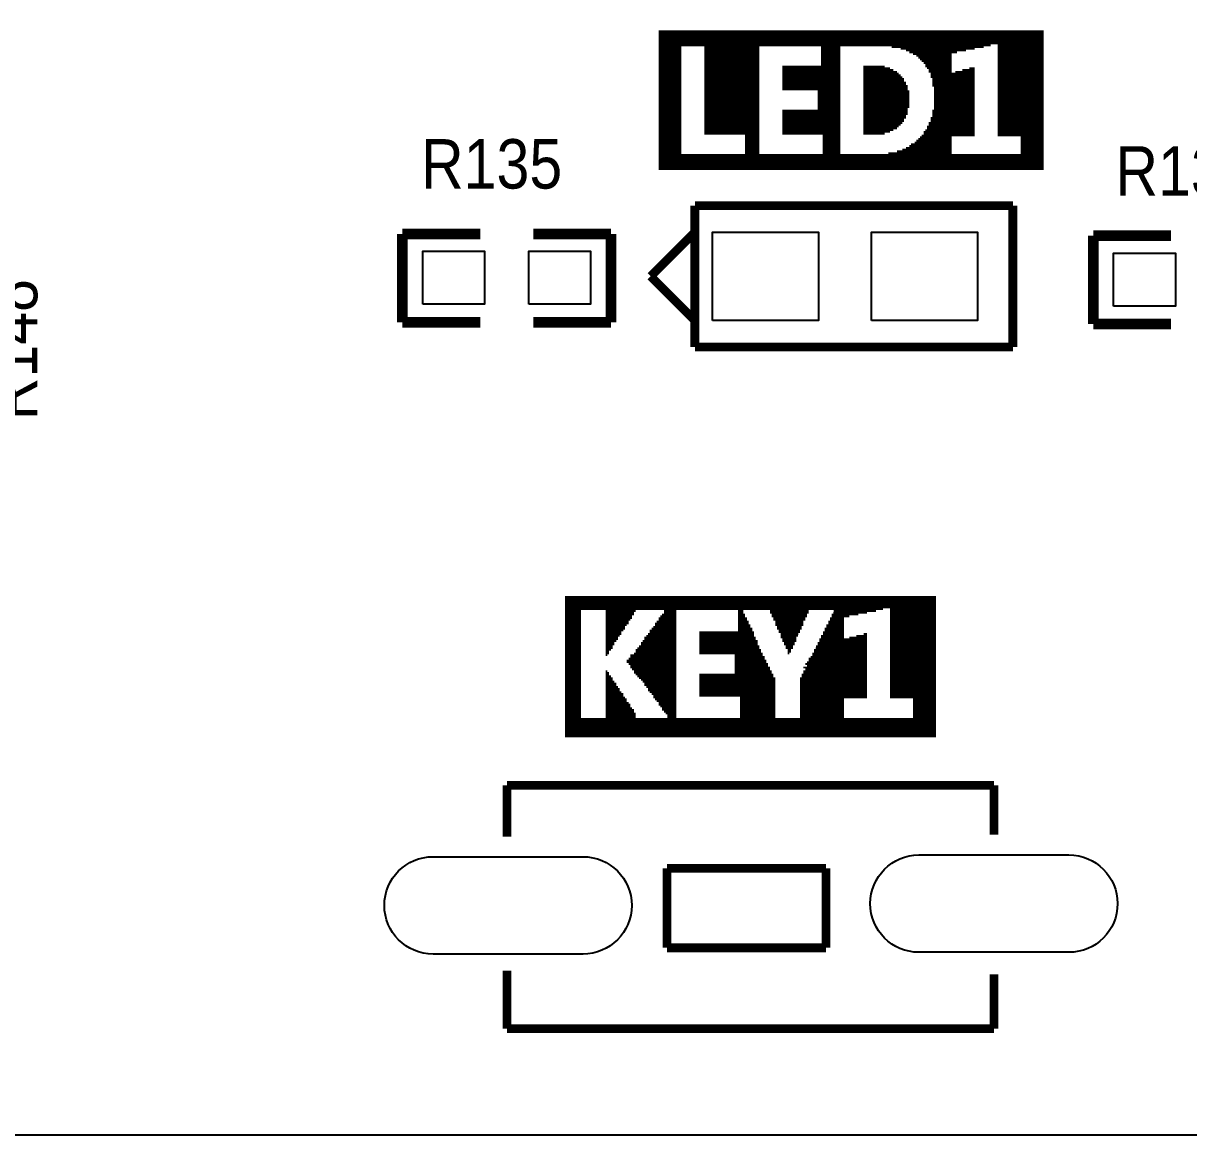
# Model space of a CAD drawing. Extents: x -1 to 188, y -4 to 106.
# Drawn here: x 110.88 to 127.63, y 8.23 to 24.21 of the extents above; entities that cross this region are included whole.
import ezdxf

# ---------------------------------------------------------------- set-up
doc = ezdxf.new("R2010")
doc.units = 0
for name, color, linetype in [('BG_OUTLINE', 3, 'CONTINUOUS'), ('MA_PEN3', 5, 'CONTINUOUS'), ('PG_SILKSCREEN_TOP', 6, 'CONTINUOUS'), ('PIN_TOP', 7, 'CONTINUOUS'), ('RD_SILKSCREEN_TOP', 8, 'CONTINUOUS')]:
    doc.layers.add(name, color=color, linetype=linetype)

msp = doc.modelspace()

# ---------------------------------------------------------------- linework, layer by layer
at = {"layer": 'BG_OUTLINE'}
msp.add_lwpolyline([(79.2988, 8.2296), (165.1, 8.2296), (188.1, 8.2296), (188.1, 106.3198), (165.1, 106.3198), (45.988, 106.3198)], dxfattribs=at)
at = {"layer": 'MA_PEN3', "const_width": 0.0254}
for points in [[(120.013, 24.0988), (125.5502, 24.0988)], [(120.013, 24.0734), (125.5502, 24.0734)], [(120.013, 24.048), (125.5502, 24.048)], [(120.013, 24.0226), (125.5502, 24.0226)], [(120.013, 23.9972), (125.5502, 23.9972)], [(120.013, 23.9718), (125.5502, 23.9718)], [(120.013, 23.9464), (125.5502, 23.9464)], [(120.013, 23.921), (125.5502, 23.921)], [(120.013, 23.8956), (124.7882, 23.8956)], [(120.013, 23.8702), (120.3432, 23.8702)], [(120.013, 23.8448), (120.3432, 23.8448)], [(120.013, 23.8194), (120.3432, 23.8194)], [(120.013, 23.794), (120.3432, 23.794)], [(120.6734, 23.8702), (121.4608, 23.8702)], [(120.6734, 23.8448), (121.4608, 23.8448)], [(120.6734, 23.8194), (121.4608, 23.8194)], [(120.6734, 23.794), (121.4608, 23.794)], [(122.3498, 23.8702), (122.6292, 23.8702)], [(122.3498, 23.8448), (122.6292, 23.8448)], [(122.3498, 23.8194), (122.6292, 23.8194)], [(122.3498, 23.794), (122.6292, 23.794)], [(123.3658, 23.8702), (124.6866, 23.8702)], [(123.4928, 23.8448), (124.5596, 23.8448)], [(123.569, 23.8194), (124.4326, 23.8194)], [(123.6198, 23.794), (124.3056, 23.794)], [(124.8898, 23.8956), (125.5502, 23.8956)], [(124.8898, 23.8702), (125.5502, 23.8702)], [(124.8898, 23.8448), (125.5502, 23.8448)], [(124.8898, 23.8194), (125.5502, 23.8194)], [(124.8898, 23.794), (125.5502, 23.794)], [(120.013, 23.7686), (120.3432, 23.7686)], [(120.013, 23.7432), (120.3432, 23.7432)], [(120.013, 23.7178), (120.3432, 23.7178)], [(120.013, 23.6924), (120.3432, 23.6924)], [(120.013, 23.667), (120.3432, 23.667)], [(120.013, 23.6416), (120.3432, 23.6416)], [(120.013, 23.6162), (120.3432, 23.6162)], [(120.6734, 23.7686), (121.4608, 23.7686)], [(120.6734, 23.7432), (121.4608, 23.7432)], [(120.6734, 23.7178), (121.4608, 23.7178)], [(120.6734, 23.6924), (121.4608, 23.6924)], [(120.6734, 23.667), (121.4608, 23.667)], [(120.6734, 23.6416), (121.4608, 23.6416)], [(120.6734, 23.6162), (121.4608, 23.6162)], [(122.3498, 23.7686), (122.6292, 23.7686)], [(122.3498, 23.7432), (122.6292, 23.7432)], [(122.3498, 23.7178), (122.6292, 23.7178)], [(122.3498, 23.6924), (122.6292, 23.6924)], [(122.3498, 23.667), (122.6292, 23.667)], [(122.3498, 23.6416), (122.6292, 23.6416)], [(122.3498, 23.6162), (122.6292, 23.6162)], [(123.6706, 23.7686), (124.2294, 23.7686)], [(123.7214, 23.7432), (124.2294, 23.7432)], [(123.7468, 23.7178), (124.2294, 23.7178)], [(123.7722, 23.6924), (124.2294, 23.6924)], [(123.7976, 23.667), (124.2294, 23.667)], [(123.823, 23.6416), (124.2294, 23.6416)], [(123.8484, 23.6162), (124.2294, 23.6162)], [(124.8898, 23.7686), (125.5502, 23.7686)], [(124.8898, 23.7432), (125.5502, 23.7432)], [(124.8898, 23.7178), (125.5502, 23.7178)], [(124.8898, 23.6924), (125.5502, 23.6924)], [(124.8898, 23.667), (125.5502, 23.667)], [(124.8898, 23.6416), (125.5502, 23.6416)], [(124.8898, 23.6162), (125.5502, 23.6162)], [(120.013, 23.5908), (120.3432, 23.5908)], [(120.013, 23.5654), (120.3432, 23.5654)], [(120.013, 23.54), (120.3432, 23.54)], [(120.013, 23.5146), (120.3432, 23.5146)], [(120.013, 23.4892), (120.3432, 23.4892)], [(120.013, 23.4638), (120.3432, 23.4638)], [(120.6734, 23.5908), (121.4608, 23.5908)], [(120.6734, 23.5654), (121.4608, 23.5654)], [(120.6734, 23.54), (121.4608, 23.54)], [(120.6734, 23.5146), (121.4608, 23.5146)], [(120.6734, 23.4892), (121.4608, 23.4892)], [(120.6734, 23.4638), (121.4608, 23.4638)], [(121.791, 23.5908), (122.6292, 23.5908)], [(121.791, 23.5654), (122.6292, 23.5654)], [(121.791, 23.54), (122.6292, 23.54)], [(121.791, 23.5146), (122.6292, 23.5146)], [(121.791, 23.4892), (122.6292, 23.4892)], [(121.791, 23.4638), (122.6292, 23.4638)], [(122.9594, 23.5908), (123.2642, 23.5908)], [(122.9594, 23.5654), (123.3404, 23.5654)], [(122.9594, 23.54), (123.3912, 23.54)], [(122.9594, 23.5146), (123.442, 23.5146)], [(122.9594, 23.4892), (123.4674, 23.4892)], [(122.9594, 23.4638), (123.4928, 23.4638)], [(123.8484, 23.5908), (124.2294, 23.5908)], [(123.8738, 23.5654), (124.2294, 23.5654)], [(123.8992, 23.54), (124.2294, 23.54)], [(123.8992, 23.5146), (124.2294, 23.5146)], [(123.9246, 23.4892), (124.5596, 23.4892)], [(123.9246, 23.4638), (124.5596, 23.4638)], [(124.2802, 23.5146), (124.5596, 23.5146)], [(124.3818, 23.54), (124.5596, 23.54)], [(124.4834, 23.5654), (124.5596, 23.5654)], [(124.8898, 23.5908), (125.5502, 23.5908)], [(124.8898, 23.5654), (125.5502, 23.5654)], [(124.8898, 23.54), (125.5502, 23.54)], [(124.8898, 23.5146), (125.5502, 23.5146)], [(124.8898, 23.4892), (125.5502, 23.4892)], [(124.8898, 23.4638), (125.5502, 23.4638)], [(120.013, 23.4384), (120.3432, 23.4384)], [(120.013, 23.413), (120.3432, 23.413)], [(120.013, 23.3876), (120.3432, 23.3876)], [(120.013, 23.3622), (120.3432, 23.3622)], [(120.013, 23.3368), (120.3432, 23.3368)], [(120.013, 23.3114), (120.3432, 23.3114)], [(120.013, 23.286), (120.3432, 23.286)], [(120.6734, 23.4384), (121.4608, 23.4384)], [(120.6734, 23.413), (121.4608, 23.413)], [(120.6734, 23.3876), (121.4608, 23.3876)], [(120.6734, 23.3622), (121.4608, 23.3622)], [(120.6734, 23.3368), (121.4608, 23.3368)], [(120.6734, 23.3114), (121.4608, 23.3114)], [(120.6734, 23.286), (121.4608, 23.286)], [(121.791, 23.4384), (122.6292, 23.4384)], [(121.791, 23.413), (122.6292, 23.413)], [(121.791, 23.3876), (122.6292, 23.3876)], [(121.791, 23.3622), (122.6292, 23.3622)], [(121.791, 23.3368), (122.6292, 23.3368)], [(121.791, 23.3114), (122.6292, 23.3114)], [(121.791, 23.286), (122.6292, 23.286)], [(122.9594, 23.4384), (123.5182, 23.4384)], [(122.9594, 23.413), (123.5436, 23.413)], [(122.9594, 23.3876), (123.5436, 23.3876)], [(122.9594, 23.3622), (123.569, 23.3622)], [(122.9594, 23.3368), (123.569, 23.3368)], [(122.9594, 23.3114), (123.5944, 23.3114)], [(122.9594, 23.286), (123.5944, 23.286)], [(123.9246, 23.4384), (124.5596, 23.4384)], [(123.95, 23.413), (124.5596, 23.413)], [(123.95, 23.3876), (124.5596, 23.3876)], [(123.95, 23.3622), (124.5596, 23.3622)], [(123.95, 23.3368), (124.5596, 23.3368)], [(123.95, 23.3114), (124.5596, 23.3114)], [(123.9754, 23.286), (124.5596, 23.286)], [(124.8898, 23.4384), (125.5502, 23.4384)], [(124.8898, 23.413), (125.5502, 23.413)], [(124.8898, 23.3876), (125.5502, 23.3876)], [(124.8898, 23.3622), (125.5502, 23.3622)], [(124.8898, 23.3368), (125.5502, 23.3368)], [(124.8898, 23.3114), (125.5502, 23.3114)], [(124.8898, 23.286), (125.5502, 23.286)], [(120.013, 23.2606), (120.3432, 23.2606)], [(120.013, 23.2352), (120.3432, 23.2352)], [(120.013, 23.2098), (120.3432, 23.2098)], [(120.013, 23.1844), (120.3432, 23.1844)], [(120.013, 23.159), (120.3432, 23.159)], [(120.013, 23.1336), (120.3432, 23.1336)], [(120.013, 23.1082), (120.3432, 23.1082)], [(120.6734, 23.2606), (121.4608, 23.2606)], [(120.6734, 23.2352), (121.4608, 23.2352)], [(120.6734, 23.2098), (121.4608, 23.2098)], [(120.6734, 23.1844), (121.4608, 23.1844)], [(120.6734, 23.159), (121.4608, 23.159)], [(120.6734, 23.1336), (121.4608, 23.1336)], [(120.6734, 23.1082), (121.4608, 23.1082)], [(121.791, 23.2606), (122.6292, 23.2606)], [(122.299, 23.2352), (122.6292, 23.2352)], [(122.299, 23.2098), (122.6292, 23.2098)], [(122.299, 23.1844), (122.6292, 23.1844)], [(122.299, 23.159), (122.6292, 23.159)], [(122.299, 23.1336), (122.6292, 23.1336)], [(122.299, 23.1082), (122.6292, 23.1082)], [(122.9594, 23.2606), (123.5944, 23.2606)], [(122.9594, 23.2352), (123.6198, 23.2352)], [(122.9594, 23.2098), (123.6198, 23.2098)], [(122.9594, 23.1844), (123.6198, 23.1844)], [(122.9594, 23.159), (123.6198, 23.159)], [(122.9594, 23.1336), (123.6198, 23.1336)], [(122.9594, 23.1082), (123.6198, 23.1082)], [(123.9754, 23.2606), (124.5596, 23.2606)], [(123.9754, 23.2352), (124.5596, 23.2352)], [(123.9754, 23.2098), (124.5596, 23.2098)], [(123.9754, 23.1844), (124.5596, 23.1844)], [(123.9754, 23.159), (124.5596, 23.159)], [(123.9754, 23.1336), (124.5596, 23.1336)], [(123.9754, 23.1082), (124.5596, 23.1082)], [(124.8898, 23.2606), (125.5502, 23.2606)], [(124.8898, 23.2352), (125.5502, 23.2352)], [(124.8898, 23.2098), (125.5502, 23.2098)], [(124.8898, 23.1844), (125.5502, 23.1844)], [(124.8898, 23.159), (125.5502, 23.159)], [(124.8898, 23.1336), (125.5502, 23.1336)], [(124.8898, 23.1082), (125.5502, 23.1082)], [(120.013, 23.0828), (120.3432, 23.0828)], [(120.013, 23.0574), (120.3432, 23.0574)], [(120.013, 23.032), (120.3432, 23.032)], [(120.013, 23.0066), (120.3432, 23.0066)], [(120.013, 22.9812), (120.3432, 22.9812)], [(120.013, 22.9558), (120.3432, 22.9558)], [(120.6734, 23.0828), (121.4608, 23.0828)], [(120.6734, 23.0574), (121.4608, 23.0574)], [(120.6734, 23.032), (121.4608, 23.032)], [(120.6734, 23.0066), (121.4608, 23.0066)], [(120.6734, 22.9812), (121.4608, 22.9812)], [(120.6734, 22.9558), (121.4608, 22.9558)], [(121.791, 22.9558), (122.6292, 22.9558)], [(122.299, 23.0828), (122.6292, 23.0828)], [(122.299, 23.0574), (122.6292, 23.0574)], [(122.299, 23.032), (122.6292, 23.032)], [(122.299, 23.0066), (122.6292, 23.0066)], [(122.299, 22.9812), (122.6292, 22.9812)], [(122.9594, 23.0828), (123.6198, 23.0828)], [(122.9594, 23.0574), (123.6198, 23.0574)], [(122.9594, 23.032), (123.6198, 23.032)], [(122.9594, 23.0066), (123.6198, 23.0066)], [(122.9594, 22.9812), (123.5944, 22.9812)], [(122.9594, 22.9558), (123.5944, 22.9558)], [(123.95, 22.9558), (124.5596, 22.9558)], [(123.9754, 23.0828), (124.5596, 23.0828)], [(123.9754, 23.0574), (124.5596, 23.0574)], [(123.9754, 23.032), (124.5596, 23.032)], [(123.9754, 23.0066), (124.5596, 23.0066)], [(123.9754, 22.9812), (124.5596, 22.9812)], [(124.8898, 23.0828), (125.5502, 23.0828)], [(124.8898, 23.0574), (125.5502, 23.0574)], [(124.8898, 23.032), (125.5502, 23.032)], [(124.8898, 23.0066), (125.5502, 23.0066)], [(124.8898, 22.9812), (125.5502, 22.9812)], [(124.8898, 22.9558), (125.5502, 22.9558)], [(120.013, 22.9304), (120.3432, 22.9304)], [(120.013, 22.905), (120.3432, 22.905)], [(120.013, 22.8796), (120.3432, 22.8796)], [(120.013, 22.8542), (120.3432, 22.8542)], [(120.013, 22.8288), (120.3432, 22.8288)], [(120.013, 22.8034), (120.3432, 22.8034)], [(120.013, 22.778), (120.3432, 22.778)], [(120.6734, 22.9304), (121.4608, 22.9304)], [(120.6734, 22.905), (121.4608, 22.905)], [(120.6734, 22.8796), (121.4608, 22.8796)], [(120.6734, 22.8542), (121.4608, 22.8542)], [(120.6734, 22.8288), (121.4608, 22.8288)], [(120.6734, 22.8034), (121.4608, 22.8034)], [(120.6734, 22.778), (121.4608, 22.778)], [(121.791, 22.9304), (122.6292, 22.9304)], [(121.791, 22.905), (122.6292, 22.905)], [(121.791, 22.8796), (122.6292, 22.8796)], [(121.791, 22.8542), (122.6292, 22.8542)], [(121.791, 22.8288), (122.6292, 22.8288)], [(121.791, 22.8034), (122.6292, 22.8034)], [(121.791, 22.778), (122.6292, 22.778)], [(122.9594, 22.9304), (123.5944, 22.9304)], [(122.9594, 22.905), (123.5944, 22.905)], [(122.9594, 22.8796), (123.569, 22.8796)], [(122.9594, 22.8542), (123.569, 22.8542)], [(122.9594, 22.8288), (123.5436, 22.8288)], [(122.9594, 22.8034), (123.5436, 22.8034)], [(122.9594, 22.778), (123.5182, 22.778)], [(123.8992, 22.778), (124.5596, 22.778)], [(123.9246, 22.8542), (124.5596, 22.8542)], [(123.9246, 22.8288), (124.5596, 22.8288)], [(123.9246, 22.8034), (124.5596, 22.8034)], [(123.95, 22.9304), (124.5596, 22.9304)], [(123.95, 22.905), (124.5596, 22.905)], [(123.95, 22.8796), (124.5596, 22.8796)], [(124.8898, 22.9304), (125.5502, 22.9304)], [(124.8898, 22.905), (125.5502, 22.905)], [(124.8898, 22.8796), (125.5502, 22.8796)], [(124.8898, 22.8542), (125.5502, 22.8542)], [(124.8898, 22.8288), (125.5502, 22.8288)], [(124.8898, 22.8034), (125.5502, 22.8034)], [(124.8898, 22.778), (125.5502, 22.778)], [(120.013, 22.7526), (120.3432, 22.7526)], [(120.013, 22.7272), (120.3432, 22.7272)], [(120.013, 22.7018), (120.3432, 22.7018)], [(120.013, 22.6764), (120.3432, 22.6764)], [(120.013, 22.651), (120.3432, 22.651)], [(120.013, 22.6256), (120.3432, 22.6256)], [(120.6734, 22.7526), (121.4608, 22.7526)], [(120.6734, 22.7272), (121.4608, 22.7272)], [(120.6734, 22.7018), (121.4608, 22.7018)], [(120.6734, 22.6764), (121.4608, 22.6764)], [(120.6734, 22.651), (121.4608, 22.651)], [(120.6734, 22.6256), (121.4608, 22.6256)], [(121.791, 22.7526), (122.6292, 22.7526)], [(121.791, 22.7272), (122.6292, 22.7272)], [(121.791, 22.7018), (122.6292, 22.7018)], [(121.791, 22.6764), (122.6292, 22.6764)], [(121.791, 22.651), (122.6292, 22.651)], [(121.791, 22.6256), (122.6292, 22.6256)], [(122.9594, 22.7526), (123.4928, 22.7526)], [(122.9594, 22.7272), (123.4674, 22.7272)], [(122.9594, 22.7018), (123.442, 22.7018)], [(122.9594, 22.6764), (123.3912, 22.6764)], [(122.9594, 22.651), (123.3404, 22.651)], [(122.9594, 22.6256), (123.2642, 22.6256)], [(123.823, 22.651), (124.5596, 22.651)], [(123.823, 22.6256), (124.5596, 22.6256)], [(123.8484, 22.6764), (124.5596, 22.6764)], [(123.8738, 22.7272), (124.5596, 22.7272)], [(123.8738, 22.7018), (124.5596, 22.7018)], [(123.8992, 22.7526), (124.5596, 22.7526)], [(124.8898, 22.7526), (125.5502, 22.7526)], [(124.8898, 22.7272), (125.5502, 22.7272)], [(124.8898, 22.7018), (125.5502, 22.7018)], [(124.8898, 22.6764), (125.5502, 22.6764)], [(124.8898, 22.651), (125.5502, 22.651)], [(124.8898, 22.6256), (125.5502, 22.6256)], [(120.013, 22.6002), (120.3432, 22.6002)], [(120.013, 22.5748), (120.3432, 22.5748)], [(120.013, 22.5494), (120.3432, 22.5494)], [(120.013, 22.524), (120.3432, 22.524)], [(120.013, 22.4986), (120.3432, 22.4986)], [(120.013, 22.4732), (120.3432, 22.4732)], [(120.013, 22.4478), (120.3432, 22.4478)], [(121.2576, 22.6002), (121.4608, 22.6002)], [(121.2576, 22.5748), (121.4608, 22.5748)], [(121.2576, 22.5494), (121.4608, 22.5494)], [(121.2576, 22.524), (121.4608, 22.524)], [(121.2576, 22.4986), (121.4608, 22.4986)], [(121.2576, 22.4732), (121.4608, 22.4732)], [(121.2576, 22.4478), (121.4608, 22.4478)], [(122.3752, 22.6002), (122.6292, 22.6002)], [(122.3752, 22.5748), (122.6292, 22.5748)], [(122.3752, 22.5494), (122.6292, 22.5494)], [(122.3752, 22.524), (122.6292, 22.524)], [(122.3752, 22.4986), (122.6292, 22.4986)], [(122.3752, 22.4732), (122.6292, 22.4732)], [(122.3752, 22.4478), (122.6292, 22.4478)], [(123.6198, 22.4478), (124.2294, 22.4478)], [(123.6452, 22.4732), (124.2294, 22.4732)], [(123.696, 22.4986), (124.2294, 22.4986)], [(123.7214, 22.524), (124.2294, 22.524)], [(123.7468, 22.5494), (124.2294, 22.5494)], [(123.7722, 22.5748), (124.2294, 22.5748)], [(123.7976, 22.6002), (124.5596, 22.6002)], [(124.8898, 22.6002), (125.5502, 22.6002)], [(125.22, 22.5748), (125.5502, 22.5748)], [(125.22, 22.5494), (125.5502, 22.5494)], [(125.22, 22.524), (125.5502, 22.524)], [(125.22, 22.4986), (125.5502, 22.4986)], [(125.22, 22.4732), (125.5502, 22.4732)], [(125.22, 22.4478), (125.5502, 22.4478)], [(120.013, 22.4224), (120.3432, 22.4224)], [(120.013, 22.397), (120.3432, 22.397)], [(120.013, 22.3716), (120.3432, 22.3716)], [(120.013, 22.3462), (120.3432, 22.3462)], [(120.013, 22.3208), (125.5502, 22.3208)], [(120.013, 22.2954), (125.5502, 22.2954)], [(120.013, 22.27), (125.5502, 22.27)], [(121.2576, 22.4224), (121.4608, 22.4224)], [(121.2576, 22.397), (121.4608, 22.397)], [(121.2576, 22.3716), (121.4608, 22.3716)], [(121.2576, 22.3462), (121.4608, 22.3462)], [(122.3752, 22.4224), (122.6292, 22.4224)], [(122.3752, 22.397), (122.6292, 22.397)], [(122.3752, 22.3716), (122.6292, 22.3716)], [(122.3752, 22.3462), (122.6292, 22.3462)], [(123.315, 22.3462), (124.2294, 22.3462)], [(123.442, 22.3716), (124.2294, 22.3716)], [(123.5182, 22.397), (124.2294, 22.397)], [(123.569, 22.4224), (124.2294, 22.4224)], [(125.22, 22.4224), (125.5502, 22.4224)], [(125.22, 22.397), (125.5502, 22.397)], [(125.22, 22.3716), (125.5502, 22.3716)], [(125.22, 22.3462), (125.5502, 22.3462)], [(120.013, 22.2446), (125.5502, 22.2446)], [(120.013, 22.2192), (125.5502, 22.2192)], [(120.013, 22.1938), (125.5502, 22.1938)], [(120.013, 22.1684), (125.5502, 22.1684)], [(120.013, 22.143), (125.5502, 22.143)], [(120.013, 22.1176), (125.5502, 22.1176)], [(118.6678, 15.9128), (124.002, 15.9128)], [(118.668, 15.9636), (124.0018, 15.9636)], [(118.668, 15.9382), (124.0018, 15.9382)], [(118.6678, 15.8366), (124.0018, 15.8364)], [(118.668, 15.8874), (124.0018, 15.8874)], [(118.668, 15.862), (124.0018, 15.862)], [(118.668, 15.8112), (124.0018, 15.8112)], [(118.668, 15.7858), (123.24, 15.7858)], [(118.668, 15.7604), (118.8966, 15.7604)], [(119.252, 15.7604), (119.684, 15.7604)], [(120.0902, 15.7604), (120.268, 15.7604)], [(121.1572, 15.7604), (121.2332, 15.7604)], [(121.6144, 15.7604), (122.1732, 15.7604)], [(122.5288, 15.7604), (123.1384, 15.7604)], [(123.3414, 15.7604), (124.0018, 15.7604)], [(123.3416, 15.7858), (124.0018, 15.7858)], [(118.6678, 15.735), (118.8966, 15.735)], [(118.6678, 15.6588), (118.8966, 15.6588)], [(118.668, 15.7096), (118.8964, 15.7096)], [(118.668, 15.6842), (118.8964, 15.6842)], [(118.668, 15.6334), (118.8966, 15.6334)], [(118.668, 15.608), (118.8964, 15.608)], [(118.668, 15.5826), (118.8966, 15.5826)], [(119.252, 15.7096), (119.6584, 15.7094)], [(119.252, 15.6842), (119.6332, 15.6842)], [(119.252, 15.6334), (119.6076, 15.6334)], [(119.252, 15.608), (119.5822, 15.608)], [(119.252, 15.5826), (119.5824, 15.5826)], [(119.2522, 15.735), (119.6584, 15.735)], [(119.2522, 15.6588), (119.633, 15.6588)], [(119.9632, 15.5826), (120.268, 15.5826)], [(119.9888, 15.608), (120.2682, 15.608)], [(120.0142, 15.6588), (120.268, 15.6588)], [(120.0142, 15.6334), (120.268, 15.6334)], [(120.0394, 15.6842), (120.268, 15.6842)], [(120.065, 15.7096), (120.268, 15.7094)], [(120.0902, 15.735), (120.268, 15.735)], [(121.157, 15.608), (121.3096, 15.608)], [(121.1572, 15.735), (121.2332, 15.735)], [(121.1572, 15.7094), (121.2586, 15.7096)], [(121.1572, 15.6842), (121.2586, 15.6842)], [(121.1572, 15.6588), (121.2842, 15.6586)], [(121.1572, 15.6334), (121.2842, 15.6334)], [(121.1572, 15.5826), (121.3094, 15.5826)], [(121.6144, 15.735), (122.173, 15.735)], [(121.6398, 15.7096), (122.1476, 15.7096)], [(121.6398, 15.6842), (122.1476, 15.6842)], [(121.665, 15.6588), (122.1224, 15.6588)], [(121.665, 15.6334), (122.1224, 15.6334)], [(121.6904, 15.608), (122.097, 15.608)], [(121.6906, 15.5826), (122.0968, 15.5826)], [(122.4524, 15.5826), (122.681, 15.5826)], [(122.4526, 15.608), (122.681, 15.608)], [(122.478, 15.6588), (122.6812, 15.6588)], [(122.478, 15.6334), (122.681, 15.6334)], [(122.5032, 15.7096), (122.8844, 15.7096)], [(122.5032, 15.6842), (122.7572, 15.6842)], [(122.5286, 15.735), (123.0114, 15.735)], [(123.3414, 15.735), (124.002, 15.735)], [(123.3414, 15.7094), (124.0018, 15.7096)], [(123.3414, 15.6842), (124.0018, 15.6842)], [(123.3414, 15.6588), (124.002, 15.6588)], [(123.3414, 15.6334), (124.0018, 15.6334)], [(123.3414, 15.5826), (124.0018, 15.5826)], [(123.3416, 15.608), (124.0018, 15.608)], [(118.6678, 15.5572), (118.8966, 15.5572)], [(118.6678, 15.481), (118.8966, 15.481)], [(118.668, 15.5318), (118.8964, 15.5318)], [(118.668, 15.5064), (118.8964, 15.5064)], [(118.668, 15.4556), (118.8964, 15.4556)], [(118.668, 15.4302), (118.8964, 15.4302)], [(118.668, 15.4046), (118.8966, 15.4048)], [(119.252, 15.5318), (119.5316, 15.5318)], [(119.252, 15.5064), (119.5316, 15.5064)], [(119.252, 15.4556), (119.4806, 15.4556)], [(119.252, 15.4302), (119.4808, 15.4302)], [(119.2522, 15.5572), (119.5568, 15.5572)], [(119.2522, 15.481), (119.5062, 15.481)], [(119.2522, 15.4048), (119.4554, 15.4046)], [(119.8364, 15.4048), (120.268, 15.4048)], [(119.8616, 15.4302), (120.2682, 15.4302)], [(119.887, 15.481), (120.268, 15.481)], [(119.8872, 15.4556), (120.268, 15.4556)], [(119.9124, 15.5064), (120.268, 15.5064)], [(119.9378, 15.5318), (120.268, 15.5316)], [(119.9632, 15.5575), (120.268, 15.5572)], [(120.5984, 15.4556), (121.3858, 15.4556)], [(120.5984, 15.4302), (121.3858, 15.4302)], [(120.5984, 15.4046), (121.3858, 15.4046)], [(121.1572, 15.5572), (121.335, 15.5572)], [(121.1572, 15.5316), (121.335, 15.5316)], [(121.1572, 15.5064), (121.3602, 15.5064)], [(121.1572, 15.481), (121.3604, 15.481)], [(121.6906, 15.5572), (122.0968, 15.5572)], [(121.7158, 15.5318), (122.0714, 15.5318)], [(121.7158, 15.5064), (122.0714, 15.5064)], [(121.7412, 15.481), (122.0462, 15.481)], [(121.7414, 15.4556), (122.0462, 15.4556)], [(121.7668, 15.4302), (122.0208, 15.4302)], [(121.7668, 15.4048), (122.0206, 15.4048)], [(122.351, 15.4046), (122.681, 15.4046)], [(122.3762, 15.4556), (122.681, 15.4556)], [(122.3764, 15.4302), (122.681, 15.4302)], [(122.4016, 15.5064), (122.681, 15.5064)], [(122.4018, 15.481), (122.6812, 15.481)], [(122.4272, 15.5575), (122.6812, 15.5572)], [(122.4272, 15.5318), (122.681, 15.5318)], [(122.8588, 15.4046), (123.0114, 15.4048)], [(122.9606, 15.4302), (123.0112, 15.4302)], [(123.3414, 15.5572), (124.0018, 15.5575)], [(123.3414, 15.5316), (124.0018, 15.5318)], [(123.3414, 15.5064), (124.0018, 15.5064)], [(123.3414, 15.481), (124.002, 15.481)], [(123.3414, 15.4556), (124.0018, 15.4556)], [(123.3414, 15.4048), (124.0018, 15.4046)], [(123.3416, 15.4302), (124.0018, 15.4302)], [(118.6678, 15.3794), (118.8966, 15.3794)], [(118.6678, 15.3032), (118.8966, 15.3032)], [(118.668, 15.354), (118.8964, 15.354)], [(118.668, 15.3286), (118.8964, 15.3286)], [(118.668, 15.2778), (118.8964, 15.2778)], [(118.668, 15.2524), (118.8964, 15.2524)], [(119.252, 15.354), (119.4298, 15.354)], [(119.252, 15.3286), (119.4046, 15.3286)], [(119.252, 15.2778), (119.3792, 15.2778)], [(119.252, 15.2524), (119.3538, 15.2524)], [(119.2522, 15.3794), (119.43, 15.3794)], [(119.2522, 15.3032), (119.379, 15.3032)], [(119.7348, 15.2524), (120.2682, 15.2524)], [(119.7602, 15.3032), (120.268, 15.3032)], [(119.7602, 15.2778), (120.268, 15.2778)], [(119.7854, 15.3286), (120.268, 15.3286)], [(119.8108, 15.3794), (120.268, 15.3794)], [(119.811, 15.354), (120.2682, 15.354)], [(120.5982, 15.3794), (121.411, 15.3794)], [(120.5982, 15.3032), (121.4366, 15.3032)], [(120.5984, 15.354), (121.411, 15.3538)], [(120.5984, 15.3286), (121.4364, 15.3286)], [(120.5984, 15.2778), (121.4366, 15.2778)], [(120.5984, 15.2524), (121.462, 15.2524)], [(121.7668, 15.3794), (121.9954, 15.3794)], [(121.792, 15.354), (121.9954, 15.354)], [(121.792, 15.3286), (121.9954, 15.3286)], [(121.8174, 15.3032), (121.97, 15.3032)], [(121.8176, 15.2778), (121.9698, 15.2778)], [(121.843, 15.2524), (121.9446, 15.2527)], [(122.2748, 15.2524), (123.0112, 15.2524)], [(122.3002, 15.3032), (123.0114, 15.3032)], [(122.3002, 15.2778), (123.0114, 15.2778)], [(122.3254, 15.354), (123.0112, 15.354)], [(122.3254, 15.3286), (123.0114, 15.3286)], [(122.3508, 15.3794), (122.6812, 15.3794)], [(122.7574, 15.3794), (123.0114, 15.3794)], [(123.3414, 15.3794), (124.0018, 15.3794)], [(123.3414, 15.3538), (124.0018, 15.354)], [(123.3414, 15.3286), (124.0018, 15.3286)], [(123.3414, 15.3032), (124.002, 15.3032)], [(123.3414, 15.2778), (124.0018, 15.2778)], [(123.3416, 15.2524), (124.0018, 15.2524)], [(118.6678, 15.227), (118.8966, 15.227)], [(118.6678, 15.2016), (118.8966, 15.2016)], [(118.6678, 15.1254), (118.8966, 15.1254)], [(118.668, 15.1762), (118.8964, 15.1762)], [(118.668, 15.1508), (118.8964, 15.1508)], [(118.668, 15.1), (118.8964, 15.1)], [(118.668, 15.0746), (118.8964, 15.0746)], [(119.252, 15.1762), (119.303, 15.1762)], [(119.252, 15.1508), (119.3028, 15.1508)], [(119.2522, 15.227), (119.3538, 15.2268)], [(119.2522, 15.2016), (119.3284, 15.2016)], [(119.2522, 15.1254), (119.2774, 15.1254)], [(119.5824, 15.0749), (120.2682, 15.0746)], [(119.6076, 15.1), (120.268, 15.1)], [(119.6078, 15.1254), (120.268, 15.1254)], [(119.6584, 15.1508), (120.268, 15.1508)], [(119.6838, 15.1762), (120.2682, 15.1762)], [(119.684, 15.2016), (120.268, 15.2016)], [(119.7094, 15.2268), (120.268, 15.227)], [(120.5982, 15.2016), (121.4872, 15.2016)], [(120.5984, 15.2268), (121.462, 15.2268)], [(120.5984, 15.1762), (121.4874, 15.1762)], [(120.5984, 15.1508), (121.5128, 15.1508)], [(121.1062, 15.1), (121.538, 15.1)], [(121.1062, 15.0746), (121.538, 15.0746)], [(121.1064, 15.1254), (121.5128, 15.1254)], [(121.8428, 15.227), (121.9446, 15.227)], [(121.8682, 15.1762), (121.9192, 15.1762)], [(121.8684, 15.2016), (121.919, 15.2016)], [(121.8684, 15.1508), (121.8936, 15.1508)], [(122.1732, 15.0746), (123.0112, 15.0746)], [(122.1984, 15.1), (123.0114, 15.1)], [(122.224, 15.1508), (123.0114, 15.1508)], [(122.224, 15.1254), (123.0114, 15.1254)], [(122.2494, 15.2016), (123.0114, 15.2016)], [(122.2494, 15.1762), (123.0112, 15.1762)], [(122.2746, 15.227), (123.0114, 15.227)], [(123.3414, 15.227), (124.0018, 15.2268)], [(123.3414, 15.2016), (124.0018, 15.2016)], [(123.3414, 15.1508), (124.0018, 15.1508)], [(123.3414, 15.1254), (124.002, 15.1254)], [(123.3414, 15.1), (124.0018, 15.1)], [(123.3416, 15.1762), (124.0018, 15.1762)], [(123.3416, 15.0746), (124.0018, 15.0746)], [(118.6678, 15.0492), (118.8966, 15.0492)], [(118.6678, 15.0238), (118.8966, 15.0238)], [(118.6678, 14.9476), (118.8966, 14.9476)], [(118.668, 14.9984), (118.8964, 14.9984)], [(118.668, 14.973), (118.8964, 14.973)], [(118.668, 14.9222), (118.8964, 14.9222)], [(119.5568, 15.0492), (120.268, 15.0492)], [(119.5568, 15.0238), (120.268, 15.0238)], [(119.5822, 14.9984), (120.2682, 14.9984)], [(119.6076, 14.973), (120.268, 14.973)], [(119.6078, 14.9476), (120.268, 14.9476)], [(119.6332, 14.9222), (120.268, 14.922)], [(121.1062, 15.049), (121.5634, 15.0492)], [(121.1062, 15.0238), (121.5636, 15.0238)], [(121.1062, 14.9984), (121.589, 14.9984)], [(121.1062, 14.973), (121.5888, 14.973)], [(121.1062, 14.9222), (121.6142, 14.9222)], [(121.1064, 14.9476), (121.6144, 14.9476)], [(122.0968, 14.9476), (123.0114, 14.9476)], [(122.1224, 14.9982), (123.0112, 14.9984)], [(122.1224, 14.922), (123.0114, 14.922)], [(122.1476, 14.973), (123.0114, 14.973)], [(122.1478, 15.0238), (123.0114, 15.0238)], [(122.1732, 15.049), (123.0114, 15.0492)], [(123.3414, 15.0492), (124.0018, 15.049)], [(123.3414, 15.0238), (124.0018, 15.0238)], [(123.3414, 14.973), (124.0018, 14.973)], [(123.3414, 14.9476), (124.002, 14.9476)], [(123.3414, 14.922), (124.0018, 14.9222)], [(123.3416, 14.9984), (124.0018, 14.9984)], [(118.6678, 14.8714), (118.8966, 14.8714)], [(118.6678, 14.7698), (118.8966, 14.7698)], [(118.668, 14.8968), (118.8964, 14.8968)], [(118.668, 14.846), (118.8966, 14.846)], [(118.668, 14.8206), (118.8964, 14.8206)], [(118.668, 14.7952), (118.8964, 14.7952)], [(118.668, 14.7444), (118.8964, 14.7444)], [(119.252, 14.8968), (119.2776, 14.8968)], [(119.252, 14.846), (119.3028, 14.846)], [(119.252, 14.8206), (119.3282, 14.8206)], [(119.252, 14.7952), (119.3538, 14.7952)], [(119.252, 14.7444), (119.3792, 14.7444)], [(119.2522, 14.8714), (119.3028, 14.8714)], [(119.2522, 14.7698), (119.3538, 14.7701)], [(119.6584, 14.8968), (120.2682, 14.8968)], [(119.6584, 14.8714), (120.268, 14.8714)], [(119.684, 14.846), (120.268, 14.846)], [(119.7094, 14.8206), (120.2682, 14.8206)], [(119.7346, 14.7952), (120.268, 14.7952)], [(119.7602, 14.7698), (120.268, 14.7698)], [(119.7854, 14.7444), (120.268, 14.7442)], [(120.5982, 14.7698), (121.6906, 14.7698)], [(120.5984, 14.846), (121.665, 14.846)], [(120.5984, 14.8206), (121.6652, 14.8206)], [(120.5984, 14.7952), (121.6906, 14.7952)], [(120.5984, 14.7444), (121.6906, 14.7442)], [(121.1062, 14.8968), (121.6398, 14.8968)], [(121.1062, 14.8712), (121.6398, 14.8712)], [(122.0462, 14.7952), (123.0114, 14.7952)], [(122.0462, 14.7698), (123.0114, 14.7698)], [(122.0462, 14.7442), (123.0114, 14.7442)], [(122.0714, 14.846), (123.0114, 14.846)], [(122.0714, 14.8206), (123.0112, 14.8206)], [(122.0968, 14.8714), (123.0114, 14.8714)], [(122.097, 14.8968), (123.0112, 14.8968)], [(123.3414, 14.8968), (124.0018, 14.8968)], [(123.3414, 14.8714), (124.0018, 14.8712)], [(123.3414, 14.846), (124.0018, 14.846)], [(123.3414, 14.7952), (124.0018, 14.7952)], [(123.3414, 14.7698), (124.002, 14.7698)], [(123.3414, 14.7442), (124.0018, 14.7444)], [(123.3416, 14.8206), (124.0018, 14.8206)], [(118.6678, 14.6936), (118.8966, 14.6936)], [(118.6678, 14.592), (118.8966, 14.592)], [(118.668, 14.719), (118.8964, 14.719)], [(118.668, 14.6682), (118.8966, 14.6682)], [(118.668, 14.6428), (118.8964, 14.6428)], [(118.668, 14.6174), (118.8966, 14.6174)], [(118.668, 14.5666), (118.8964, 14.5666)], [(119.252, 14.719), (119.4046, 14.719)], [(119.252, 14.6682), (119.4298, 14.6682)], [(119.252, 14.6428), (119.4554, 14.6428)], [(119.252, 14.6174), (119.4554, 14.6174)], [(119.252, 14.5666), (119.506, 14.5666)], [(119.2522, 14.6936), (119.4046, 14.6936)], [(119.2522, 14.592), (119.4806, 14.592)], [(119.8108, 14.6936), (120.268, 14.6936)], [(119.811, 14.719), (120.268, 14.719)], [(119.8364, 14.6682), (120.268, 14.6682)], [(119.8616, 14.6428), (120.2682, 14.6428)], [(119.8618, 14.6174), (120.268, 14.6174)], [(119.8872, 14.5923), (120.268, 14.592)], [(119.9126, 14.5666), (120.268, 14.5664)], [(120.5982, 14.6936), (121.6906, 14.6936)], [(120.5982, 14.592), (121.6906, 14.592)], [(120.5984, 14.719), (121.6906, 14.719)], [(120.5984, 14.6682), (121.6906, 14.6682)], [(120.5984, 14.6428), (121.6904, 14.6428)], [(120.5984, 14.6174), (121.6906, 14.6174)], [(120.5984, 14.5666), (121.6906, 14.5664)], [(122.046, 14.719), (123.0112, 14.719)], [(122.046, 14.6428), (123.0112, 14.6428)], [(122.046, 14.5666), (123.0112, 14.5666)], [(122.0462, 14.6936), (123.0114, 14.6936)], [(122.0462, 14.6682), (123.0114, 14.6682)], [(122.0462, 14.6174), (123.0114, 14.6174)], [(122.0462, 14.592), (123.0114, 14.592)], [(123.3414, 14.719), (124.0018, 14.719)], [(123.3414, 14.6936), (124.0018, 14.6934)], [(123.3414, 14.6682), (124.0018, 14.6682)], [(123.3414, 14.6174), (124.0018, 14.6174)], [(123.3414, 14.592), (124.0018, 14.5923)], [(123.3414, 14.5664), (124.0018, 14.5666)], [(123.3416, 14.6428), (124.0018, 14.6428)], [(118.6678, 14.5158), (118.8966, 14.5158)], [(118.6678, 14.4142), (118.8966, 14.4142)], [(118.668, 14.5412), (118.8964, 14.5412)], [(118.668, 14.4904), (118.8964, 14.4904)], [(118.668, 14.465), (118.8964, 14.465)], [(118.668, 14.4394), (118.8966, 14.4396)], [(119.252, 14.5412), (119.506, 14.5412)], [(119.252, 14.4904), (119.5568, 14.4904)], [(119.252, 14.465), (119.557, 14.465)], [(119.252, 14.4394), (119.5824, 14.4396)], [(119.2522, 14.5158), (119.5316, 14.5156)], [(119.2522, 14.4142), (119.6078, 14.4142)], [(119.938, 14.5412), (120.268, 14.5412)], [(119.938, 14.5158), (120.268, 14.5158)], [(119.9632, 14.4904), (120.268, 14.4904)], [(119.9888, 14.465), (120.2682, 14.465)], [(120.0142, 14.4396), (120.268, 14.4396)], [(120.0142, 14.4142), (120.268, 14.4142)], [(120.5984, 14.5412), (121.6906, 14.5412)], [(121.1824, 14.4904), (121.6906, 14.4904)], [(121.1824, 14.465), (121.6904, 14.465)], [(121.1826, 14.5158), (121.6906, 14.5158)], [(121.1826, 14.4396), (121.6906, 14.4396)], [(121.1826, 14.4142), (121.6906, 14.4142)], [(122.046, 14.465), (122.681, 14.465)], [(122.0462, 14.5412), (123.0114, 14.5412)], [(122.0462, 14.5158), (123.0114, 14.5158)], [(122.0462, 14.4904), (122.681, 14.4904)], [(122.0462, 14.4396), (122.681, 14.4394)], [(122.0462, 14.4142), (122.6812, 14.4142)], [(123.3414, 14.5412), (124.0018, 14.5412)], [(123.3414, 14.5158), (124.002, 14.5158)], [(123.6716, 14.4142), (124.0018, 14.4142)], [(123.6718, 14.4904), (124.0018, 14.4904)], [(123.6718, 14.465), (124.0018, 14.465)], [(123.6718, 14.4394), (124.0018, 14.4394)], [(118.6678, 14.338), (118.8966, 14.338)], [(118.6678, 14.2618), (118.8966, 14.2618)], [(118.6678, 14.2364), (118.8966, 14.2364)], [(118.668, 14.3888), (118.8964, 14.3888)], [(118.668, 14.3634), (118.8964, 14.3634)], [(118.668, 14.3126), (118.8964, 14.3126)], [(118.668, 14.2872), (118.8964, 14.2872)], [(119.252, 14.3888), (119.6076, 14.3888)], [(119.252, 14.3634), (119.6332, 14.3634)], [(119.252, 14.3126), (119.6584, 14.3126)], [(119.252, 14.2872), (119.6838, 14.2872)], [(119.2522, 14.338), (119.6584, 14.338)], [(119.2522, 14.2618), (119.684, 14.2618)], [(119.2522, 14.2364), (119.684, 14.2364)], [(120.0394, 14.3888), (120.2682, 14.3888)], [(120.0648, 14.338), (120.268, 14.338)], [(120.065, 14.3634), (120.268, 14.3634)], [(120.0902, 14.3126), (120.268, 14.3126)], [(120.1156, 14.2872), (120.2682, 14.2872)], [(120.141, 14.2616), (120.268, 14.2618)], [(120.141, 14.2364), (120.268, 14.2364)], [(121.1824, 14.3888), (121.6906, 14.3886)], [(121.1824, 14.3634), (121.6906, 14.3634)], [(121.1824, 14.3126), (121.6906, 14.3126)], [(121.1824, 14.2872), (121.6904, 14.2872)], [(121.1826, 14.338), (121.6906, 14.338)], [(121.1826, 14.2618), (121.6906, 14.2618)], [(121.1826, 14.2364), (121.6906, 14.2364)], [(122.046, 14.3888), (122.681, 14.3888)], [(122.046, 14.2872), (122.681, 14.2872)], [(122.0462, 14.3634), (122.681, 14.3634)], [(122.0462, 14.338), (122.6812, 14.338)], [(122.0462, 14.3126), (122.681, 14.3126)], [(122.0462, 14.2618), (122.681, 14.2616)], [(122.0462, 14.2364), (122.681, 14.2364)], [(123.6716, 14.338), (124.002, 14.338)], [(123.6716, 14.2618), (124.0018, 14.2616)], [(123.6716, 14.2364), (124.0018, 14.2364)], [(123.6718, 14.3888), (124.0018, 14.3888)], [(123.6718, 14.3634), (124.0018, 14.3634)], [(123.6718, 14.3126), (124.0018, 14.3126)], [(123.6718, 14.2872), (124.0018, 14.2872)], [(118.6678, 14.1602), (124.002, 14.1602)], [(118.6678, 14.084), (124.0018, 14.0838)], [(118.668, 14.211), (124.0018, 14.211)], [(118.668, 14.1856), (124.0018, 14.1856)], [(118.668, 14.1348), (124.0018, 14.1348)], [(118.668, 14.1094), (124.0018, 14.1094)], [(118.6678, 14.0586), (124.0018, 14.0586)], [(118.6678, 13.9824), (124.002, 13.9824)], [(118.668, 14.0332), (124.0018, 14.0332)], [(118.668, 14.0078), (124.0018, 14.0078)], [(118.668, 13.957), (124.0018, 13.957)]]:
    msp.add_lwpolyline(points, dxfattribs=at)
at = {"layer": 'PG_SILKSCREEN_TOP'}
for points, const_width in [([(125.1077, 21.59), (120.5357, 21.59)], 0.127), ([(120.5357, 21.59), (120.5357, 19.558)], 0.127), ([(125.1077, 19.685), (125.1077, 21.59)], 0.127), ([(116.332, 21.1328), (116.332, 21.1836)], 0.1524), ([(116.332, 21.1836), (117.4496, 21.1836)], 0.1524), ([(116.332, 19.9644), (116.332, 21.1328)], 0.1524), ([(119.3292, 21.1836), (118.2116, 21.1836)], 0.1524), ([(119.3292, 21.1328), (119.3292, 21.1836)], 0.1524), ([(119.3292, 19.9644), (119.3292, 21.1328)], 0.1524), ([(119.9007, 20.574), (120.5357, 21.209)], 0.127), ([(126.2634, 21.1074), (126.2634, 21.1582)], 0.1524), ([(126.2634, 21.1582), (127.381, 21.1582)], 0.1524), ([(126.2634, 19.939), (126.2634, 21.1074)], 0.1524), ([(120.5357, 19.939), (119.9007, 20.574)], 0.127), ([(116.332, 19.9136), (116.332, 19.9644)], 0.1524), ([(117.4496, 19.9136), (116.332, 19.9136)], 0.1524), ([(118.2116, 19.9136), (119.3292, 19.9136)], 0.1524), ([(119.3292, 19.9136), (119.3292, 19.9644)], 0.1524), ([(126.2634, 19.8882), (126.2634, 19.939)], 0.1524), ([(127.381, 19.8882), (126.2634, 19.8882)], 0.1524), ([(120.5357, 19.558), (125.1077, 19.558)], 0.127), ([(125.1077, 19.558), (125.1077, 19.685)], 0.127), ([(117.8349, 13.2542), (117.8347, 12.5176)], 0.127), ([(124.8349, 13.2542), (117.8349, 13.2542)], 0.127), ([(124.8349, 12.543), (124.8349, 13.2542)], 0.127), ([(120.1359, 10.9174), (120.1359, 12.0604)], 0.127), ([(120.1359, 12.0604), (122.4219, 12.0604)], 0.127), ([(122.4219, 12.0604), (122.4219, 10.9174)], 0.127), ([(122.4219, 10.9174), (120.1359, 10.9174)], 0.127), ([(117.8349, 9.7541), (117.8347, 10.5872)], 0.127), ([(124.8349, 10.5364), (124.8349, 9.7541)], 0.127), ([(124.8349, 9.7541), (117.8349, 9.7541)], 0.127)]:
    msp.add_lwpolyline(points, dxfattribs=dict(at, const_width=const_width))
at = {"layer": 'PIN_TOP'}
for points in [[(120.7897, 19.939), (120.7897, 21.209), (122.3137, 21.209), (122.3137, 19.939)], [(123.0757, 19.939), (123.0757, 21.209), (124.5997, 21.209), (124.5997, 19.939)], [(116.6241, 20.1712), (116.6241, 20.9332), (117.5131, 20.9332), (117.5131, 20.1712)], [(118.1481, 20.1712), (118.1481, 20.9332), (119.0371, 20.9332), (119.0371, 20.1712)], [(126.5555, 20.1458), (126.5555, 20.9078), (127.4445, 20.9078), (127.4445, 20.1458)]]:
    msp.add_lwpolyline(points, close=True, dxfattribs=at)
for points in [[(123.7566, 12.2524), (125.9126, 12.2524, -1), (125.9126, 10.8524), (123.7566, 10.8524, -1)], [(116.7716, 12.227), (118.9276, 12.227, -1), (118.9276, 10.827), (116.7716, 10.827, -1)]]:
    msp.add_lwpolyline(points, format="xyb", close=True, dxfattribs=at)

# ---------------------------------------------------------------- texts
at = {"layer": 'RD_SILKSCREEN_TOP', "width": 0.892857}
for s, p in [('R135', (116.5987, 21.8354)), ('R134', (126.5809, 21.7338))]:
    msp.add_text(s, height=0.7112, dxfattribs=at).set_placement(p)
msp.add_text('R148', height=0.7112, rotation=90, dxfattribs=at).set_placement((111.0828, 18.5039))

doc.saveas('drawing.dxf')
